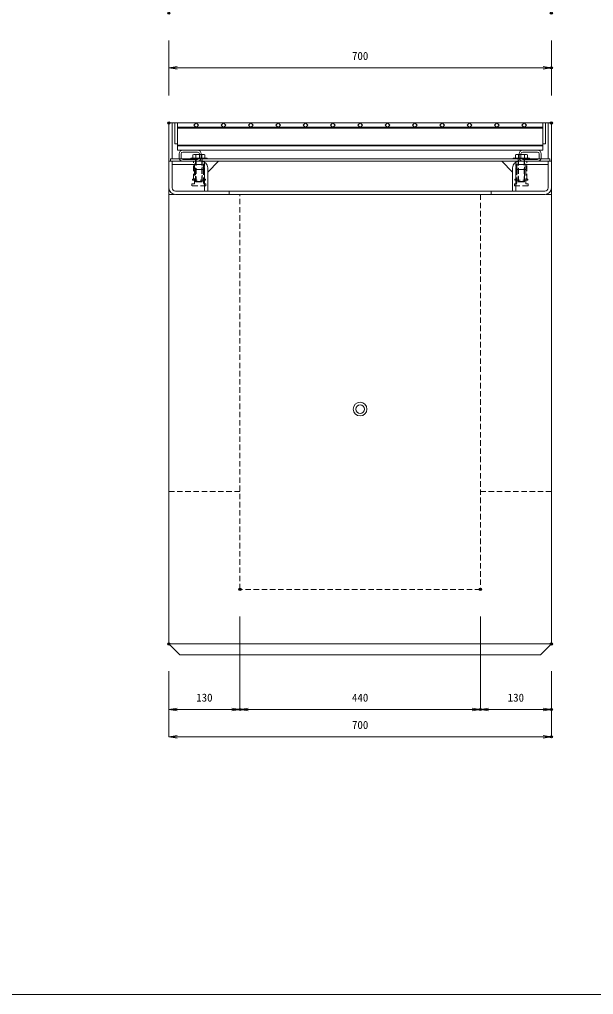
# Model space of a CAD drawing. Units: millimetres, scale not verified. Extents: x -4195 to -305, y 437 to 3277.
# Drawn here: x -2781 to -1730, y 437 to 2223 of the extents above; entities that cross this region are included whole.
import ezdxf
from ezdxf.enums import TextEntityAlignment as Align

# ---------------------------------------------------------------- set-up
doc = ezdxf.new("R2010")
doc.units = ezdxf.units.MM
doc.header["$LTSCALE"] = 20
doc.header["$PDMODE"] = 32
doc.header["$PDSIZE"] = 4
doc.linetypes.add('USER1', pattern=[0.75, 0.5, -0.25])
for name, color, linetype, lineweight in [('0-1_TITLE', 7, 'Continuous', 18), ('0-3_KIJUN', 7, 'Continuous', 18), ('0-5_SUNPO', 3, 'Continuous', 18), ('0-6_UKEWAKU', 4, 'Continuous', 18), ('0-7_GRE', 5, 'Continuous', 18), ('0-9__0-0_0', 7, 'Continuous', 18)]:
    doc.layers.add(name, color=color, linetype=linetype, lineweight=lineweight)
doc.layers.add('0-A__0-2_DEFPOINTS', color=7, linetype='Continuous')
doc.styles.add('ＭＳ ゴシック', font='')
doc.styles.get('ＭＳ ゴシック').set_extended_font_data('MS Gothic')

# ---------------------------------------------------------------- blocks, each defined once
blk = doc.blocks.new('W1-2_INST_C')
at = {"layer": '0-3_KIJUN', "linetype": 'USER1'}
for p, q in [((-8.23, -15), (-8.23, 0)), ((8.22, -15), (8.22, 0))]:
    blk.add_line(p, q, dxfattribs=at)
for points in [[(10, 0), (-10, 0), (-10, -33), (-12, -33), (-12, -35), (12, -35), (12, -33), (10, -33)], [(8.22, -15), (-8.23, -15), (-8.23, -41.5), (-12.75, -41.5), (-12.75, -45), (12.75, -45), (12.75, -41.5), (8.22, -41.5)], [(-6, -15), (6, -15), (6, -38), (-6, -38)]]:
    blk.add_lwpolyline(points, close=True, dxfattribs=at)
blk = doc.blocks.new('_OPEN')
at = {"layer": '0-9__0-0_0'}
blk.add_line((0, 0), (-1, 0), dxfattribs=at)
blk.add_lwpolyline([(-1, 0.167), (0, 0), (-1, -0.167)], dxfattribs=at)
blk = doc.blocks.new('_D16')
at = {"layer": '0-5_SUNPO'}
for p, q in [((1817.95, 835.88), (1817.95, 665.88)), ((1687.95, 735.88), (1687.95, 665.88)), ((1702.95, 665.88), (1802.95, 665.88))]:
    blk.add_line(p, q, dxfattribs=at)
at = {"layer": '0-A__0-2_DEFPOINTS'}
for p in [(1817.95, 885.88), (1687.95, 785.88), (1817.95, 665.88)]:
    blk.add_point(p, dxfattribs=at)
at = {"layer": '0-5_SUNPO', "xscale": 15, "yscale": 15, "rotation": 180}
blk.add_blockref('_OPEN', (1687.95, 665.88), dxfattribs=at)
at = {"layer": '0-5_SUNPO', "xscale": 15, "yscale": 15}
blk.add_blockref('_OPEN', (1817.95, 665.88), dxfattribs=at)
at = {"layer": '0-5_SUNPO', "color": 7, "style": 'ＭＳ ゴシック'}
blk.add_text('130', height=14.66, dxfattribs=at).set_placement((1737.95, 675.88), align=Align.BOTTOM_LEFT)
blk = doc.blocks.new('_D17')
at = {"layer": '0-5_SUNPO'}
for p, q in [((1817.95, 835.88), (1817.95, 665.88)), ((2257.95, 835.88), (2257.95, 665.88)), ((1832.95, 665.88), (2242.95, 665.88))]:
    blk.add_line(p, q, dxfattribs=at)
at = {"layer": '0-A__0-2_DEFPOINTS'}
for p in [(1817.95, 885.88), (2257.95, 885.88), (2257.95, 665.88)]:
    blk.add_point(p, dxfattribs=at)
at = {"layer": '0-5_SUNPO', "xscale": 15, "yscale": 15, "rotation": 180}
blk.add_blockref('_OPEN', (1817.95, 665.88), dxfattribs=at)
at = {"layer": '0-5_SUNPO', "xscale": 15, "yscale": 15}
blk.add_blockref('_OPEN', (2257.95, 665.88), dxfattribs=at)
at = {"layer": '0-5_SUNPO', "color": 7, "style": 'ＭＳ ゴシック'}
blk.add_text('440', height=14.66, dxfattribs=at).set_placement((2022.95, 675.88), align=Align.BOTTOM_LEFT)
blk = doc.blocks.new('_D18')
at = {"layer": '0-5_SUNPO'}
for p, q in [((2257.95, 835.88), (2257.95, 665.88)), ((2387.95, 735.88), (2387.95, 665.88)), ((2272.95, 665.88), (2372.95, 665.88))]:
    blk.add_line(p, q, dxfattribs=at)
at = {"layer": '0-A__0-2_DEFPOINTS'}
for p in [(2257.95, 885.88), (2387.95, 785.88), (2387.95, 665.88)]:
    blk.add_point(p, dxfattribs=at)
at = {"layer": '0-5_SUNPO', "xscale": 15, "yscale": 15, "rotation": 180}
blk.add_blockref('_OPEN', (2257.95, 665.88), dxfattribs=at)
at = {"layer": '0-5_SUNPO', "xscale": 15, "yscale": 15}
blk.add_blockref('_OPEN', (2387.95, 665.88), dxfattribs=at)
at = {"layer": '0-5_SUNPO', "color": 7, "style": 'ＭＳ ゴシック'}
blk.add_text('130', height=14.66, dxfattribs=at).set_placement((2307.95, 675.88), align=Align.BOTTOM_LEFT)
blk = doc.blocks.new('_D19')
at = {"layer": '0-5_SUNPO'}
for p, q in [((1687.95, 735.88), (1687.95, 615.88)), ((2387.95, 735.88), (2387.95, 615.88)), ((1702.95, 615.88), (2372.95, 615.88))]:
    blk.add_line(p, q, dxfattribs=at)
at = {"layer": '0-A__0-2_DEFPOINTS'}
for p in [(1687.95, 785.88), (2387.95, 785.88), (2387.95, 615.88)]:
    blk.add_point(p, dxfattribs=at)
at = {"layer": '0-5_SUNPO', "xscale": 15, "yscale": 15, "rotation": 180}
blk.add_blockref('_OPEN', (1687.95, 615.88), dxfattribs=at)
at = {"layer": '0-5_SUNPO', "xscale": 15, "yscale": 15}
blk.add_blockref('_OPEN', (2387.95, 615.88), dxfattribs=at)
at = {"layer": '0-5_SUNPO', "color": 7, "style": 'ＭＳ ゴシック'}
blk.add_text('700', height=14.66, dxfattribs=at).set_placement((2022.95, 625.88), align=Align.BOTTOM_LEFT)
blk = doc.blocks.new('M16_insert')
at = {"layer": '0-3_KIJUN', "color": 3}
for radius in [12.5, 8]:
    blk.add_circle((0, 0), radius, dxfattribs=at)
blk = doc.blocks.new('_D62')
at = {"layer": '0-5_SUNPO'}
for p, q in [((1687.95, 1789.88), (1687.95, 1840.88)), ((1702.95, 1840.88), (2372.95, 1840.88)), ((2387.95, 1789.88), (2387.95, 1840.88))]:
    blk.add_line(p, q, dxfattribs=at)
at = {"layer": '0-A__0-2_DEFPOINTS'}
for p in [(2387.95, 1840.88), (1687.95, 1739.88), (2387.95, 1739.88)]:
    blk.add_point(p, dxfattribs=at)
at = {"layer": '0-5_SUNPO', "xscale": 15, "yscale": 15, "rotation": 180}
blk.add_blockref('_OPEN', (1687.95, 1840.88), dxfattribs=at)
at = {"layer": '0-5_SUNPO', "xscale": 15, "yscale": 15}
blk.add_blockref('_OPEN', (2387.95, 1840.88), dxfattribs=at)
at = {"layer": '0-5_SUNPO', "color": 7, "style": 'ＭＳ ゴシック'}
blk.add_text('700', height=14.66, dxfattribs=at).set_placement((2022.95, 1850.88), align=Align.BOTTOM_LEFT)
blk = doc.blocks.new('_D63')
at = {"layer": '0-5_SUNPO'}
for p, q in [((1687.95, 1890.88), (1687.95, 1840.88)), ((2387.95, 1890.88), (2387.95, 1840.88)), ((1702.95, 1840.88), (2372.95, 1840.88))]:
    blk.add_line(p, q, dxfattribs=at)
at = {"layer": '0-A__0-2_DEFPOINTS'}
for p in [(1687.95, 1940.88), (2387.95, 1940.88), (2387.95, 1840.88)]:
    blk.add_point(p, dxfattribs=at)
at = {"layer": '0-5_SUNPO', "xscale": 15, "yscale": 15, "rotation": 180}
blk.add_blockref('_OPEN', (1687.95, 1840.88), dxfattribs=at)
at = {"layer": '0-5_SUNPO', "xscale": 15, "yscale": 15}
blk.add_blockref('_OPEN', (2387.95, 1840.88), dxfattribs=at)
at = {"layer": '0-5_SUNPO', "color": 7, "style": 'ＭＳ ゴシック'}
blk.add_text('700', height=14.66, dxfattribs=at).set_placement((2022.95, 1850.88), align=Align.BOTTOM_LEFT)
blk = doc.blocks.new('A$C633F5666')
at = {"layer": '0-3_KIJUN', "color": 3}
for p, q in [((-15, 43.5), (15, 43.5)), ((-15, 42.5), (-15, 43.5)), ((15, 42.5), (-15, 42.5)), ((10.95, 43.5), (-10.95, 43.5)), ((-9.22, 50.5), (9.22, 50.5)), ((-5.47, 43.5), (-5.47, 49.5)), ((5.5, 43.5), (5.5, 49.5)), ((15, 43.5), (15, 42.5))]:
    blk.add_line(p, q, dxfattribs=at)
at = {"layer": '0-3_KIJUN', "color": 3, "linetype": 'USER1'}
for p, q in [((-6, 42.5), (6, 42.5)), ((-6, 1), (-6, 42.5)), ((-5, 0), (-5, 42.5)), ((5, 0), (5, 42.5)), ((6, 42.5), (6, 1)), ((-5, 0), (-6, 1)), ((6, 1), (-6, 1)), ((5, 0), (-5, 0)), ((6, 1), (5, 0))]:
    blk.add_line(p, q, dxfattribs=at)
at = {"layer": '0-3_KIJUN', "color": 3}
for points in [[(-10.95, 43.5), (-10.95, 49.5), (-9.22, 50.5)], [(9.22, 50.5), (10.95, 49.5), (10.95, 43.5)]]:
    blk.add_lwpolyline(points, dxfattribs=at)
for centre, radius, start, end in [((-8.21, 46.24), 4.26, 49.93201, 130.06799), ((0.02, 34.96), 15.54, 69.33427, 110.66573), ((8.23, 46.29), 4.21, 49.666, 130.334)]:
    blk.add_arc(centre, radius, start, end, dxfattribs=at)
blk = doc.blocks.new('A$C449425CA')
at = {"layer": '0-7_GRE'}
for p, q in [((4.5, -8), (673.5, -8)), ((4.5, -9.5), (673.5, -9.5)), ((4.5, -40.5), (673.5, -40.5)), ((4.5, -42), (673.5, -42)), ((41.6, -50), (14.4, -50)), ((41.6, -53.2), (14.4, -53.2)), ((636.4, -50), (663.6, -50)), ((636.4, -53.2), (663.6, -53.2)), ((8, -56.4), (8, -63.6)), ((11.2, -56.4), (11.2, -63.6)), ((14.4, -66.8), (41.6, -66.8)), ((14.4, -70), (41.6, -70)), ((44.8, -63.6), (44.8, -56.4)), ((48, -63.6), (48, -56.4)), ((630, -63.6), (630, -56.4)), ((633.2, -63.6), (633.2, -56.4)), ((663.6, -66.8), (636.4, -66.8)), ((663.6, -70), (636.4, -70)), ((666.8, -56.4), (666.8, -63.6)), ((670, -56.4), (670, -63.6))]:
    blk.add_line(p, q, dxfattribs=at)
for points in [[(0, 0), (4.5, 0), (4.5, -38)], [(0, 0), (0, -38), (4.5, -38)], [(4.5, 0), (673.5, 0), (673.5, -50)], [(4.5, 0), (4.5, -50), (673.5, -50)], [(678, 0), (673.5, 0), (673.5, -38)], [(678, 0), (678, -38), (673.5, -38)]]:
    blk.add_lwpolyline(points, dxfattribs=at)
for points in [[(43.24, -4.24), (39, 0), (34.76, -4.24), (39, -8.48)], [(93.24, -4.24), (89, 0), (84.76, -4.24), (89, -8.48)], [(143.24, -4.24), (139, 0), (134.76, -4.24), (139, -8.48)], [(193.24, -4.24), (189, 0), (184.76, -4.24), (189, -8.48)], [(243.24, -4.24), (239, 0), (234.76, -4.24), (239, -8.48)], [(293.24, -4.24), (289, 0), (284.76, -4.24), (289, -8.48)], [(343.24, -4.24), (339, 0), (334.76, -4.24), (339, -8.48)], [(393.24, -4.24), (389, 0), (384.76, -4.24), (389, -8.48)], [(443.24, -4.24), (439, 0), (434.76, -4.24), (439, -8.48)], [(493.24, -4.24), (489, 0), (484.76, -4.24), (489, -8.48)], [(543.24, -4.24), (539, 0), (534.76, -4.24), (539, -8.48)], [(593.24, -4.24), (589, 0), (584.76, -4.24), (589, -8.48)], [(643.24, -4.24), (639, 0), (634.76, -4.24), (639, -8.48)]]:
    blk.add_lwpolyline(points, close=True, dxfattribs=at)
for centre, radius, start, end in [((14.4, -56.4), 6.4, 90, 180), ((14.4, -56.4), 3.2, 90, 180), ((41.6, -56.4), 6.4, 0, 90), ((41.6, -56.4), 3.2, 0, 90), ((636.4, -56.4), 6.4, 90, 180), ((636.4, -56.4), 3.2, 90, 180), ((663.6, -56.4), 6.4, 0, 90), ((663.6, -56.4), 3.2, 0, 90), ((14.4, -63.6), 6.4, 180, 270), ((14.4, -63.6), 3.2, 180, 270), ((41.6, -63.6), 6.4, 270, 0), ((41.6, -63.6), 3.2, 270, 0), ((636.4, -63.6), 6.4, 180, 270), ((636.4, -63.6), 3.2, 180, 270), ((663.6, -63.6), 6.4, 270, 0), ((663.6, -63.6), 3.2, 270, 0)]:
    blk.add_arc(centre, radius, start, end, dxfattribs=at)
blk = doc.blocks.new('A$C36DC5FA6')
at = {"layer": '0-6_UKEWAKU'}
for p, q in [((0, 0), (700, 0)), ((0, 0), (0, -119)), ((6, 0), (6, -65.5)), ((694, 0), (694, -65.5)), ((700, 0), (700, -119)), ((0, -70), (59, -70)), ((697, -65.5), (3, -65.5)), ((3, -65.5), (3, -70)), ((697, -70), (3, -70)), ((6, -70), (6, -119)), ((71, -90), (91, -70)), ((609, -70), (91, -70)), ((609, -70), (629, -90)), ((641, -70), (700, -70)), ((694, -70), (694, -119)), ((697, -70), (697, -65.5)), ((6, -76), (59, -76)), ((65, -82), (65, -125)), ((71, -82), (71, -125)), ((629, -82), (629, -125)), ((635, -82), (635, -125)), ((641, -76), (694, -76)), ((12, -125), (688, -125)), ((12, -131), (688, -131)), ((110, -125), (110, -131)), ((590, -125), (590, -131))]:
    blk.add_line(p, q, dxfattribs=at)
for centre, radius, start, end in [((59, -82), 12, 0, 90), ((641, -82), 12, 90, 180), ((59, -82), 6, 0, 90), ((641, -82), 6, 90, 180), ((12, -119), 12, 180, 270), ((12, -119), 6, 180, 270), ((688, -119), 6, 270, 0), ((688, -119), 12, 270, 0)]:
    blk.add_arc(centre, radius, start, end, dxfattribs=at)

msp = doc.modelspace()

# ---------------------------------------------------------------- linework, layer by layer
at = {"layer": '0-1_TITLE', "color": 2}
msp.add_lwpolyline([(-4195.22, 437.32), (-305.22, 437.32), (-305.22, 3277.32), (-4195.22, 3277.32)], close=True, dxfattribs=at)
at = {"layer": '0-3_KIJUN', "linetype": 'USER1'}
for p, q in [((-2507.27, 1902.19), (-1807.27, 1902.19)), ((-2507.27, 1358.19), (-2377.27, 1358.19)), ((-1937.27, 1358.19), (-1807.27, 1358.19))]:
    msp.add_line(p, q, dxfattribs=at)
at = {"layer": '0-3_KIJUN'}
msp.add_line((-2507.27, 1079.19), (-1807.27, 1079.19), dxfattribs=at)
msp.add_lwpolyline([(-1807.27, 1963.19), (-1807.27, 1079.19), (-1827.27, 1059.19), (-2487.27, 1059.19), (-2507.27, 1079.19), (-2507.27, 1963.19)], close=True, dxfattribs=at)
at = {"layer": '0-3_KIJUN', "linetype": 'USER1'}
msp.add_lwpolyline([(-1937.27, 1902.19), (-1937.27, 1179.19), (-2377.27, 1179.19), (-2377.27, 1902.19)], dxfattribs=at)

# ---------------------------------------------------------------- block references
at = {"layer": '0-3_KIJUN'}
for name, p in [('A$C633F5666', (-2452.27, 1925.19)), ('A$C633F5666', (-1862.27, 1925.19)), ('W1-2_INST_C', (-1862.27, 1963.19)), ('W1-2_INST_C', (-1862.27, 1963.19)), ('M16_insert', (-2157.27, 1509.19))]:
    msp.add_blockref(name, p, dxfattribs=at)
at = {"layer": '0-3_KIJUN', "xscale": -1}
msp.add_blockref('W1-2_INST_C', (-2452.27, 1963.19), dxfattribs=at)
msp.add_blockref('W1-2_INST_C', (-2452.27, 1963.19), dxfattribs=at)
at = {"layer": '0-5_SUNPO'}
for name in ['_D63', '_D62', '_D16', '_D17', '_D18', '_D19']:
    msp.add_blockref(name, (-4195.22, 293.31), dxfattribs=at)
at = {"layer": '0-6_UKEWAKU'}
msp.add_blockref('A$C36DC5FA6', (-2507.27, 2033.19), dxfattribs=at)
at = {"layer": '0-7_GRE'}
msp.add_blockref('A$C449425CA', (-2496.27, 2033.19), dxfattribs=at)

doc.saveas('drawing.dxf')
